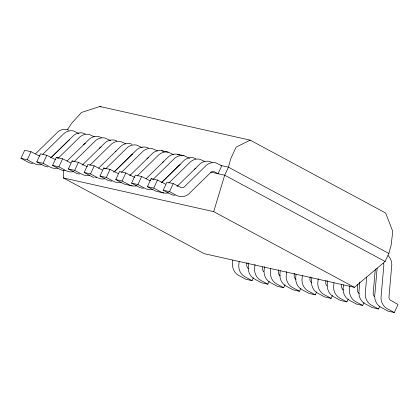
<?xml version="1.0" encoding="UTF-8"?>
<svg xmlns="http://www.w3.org/2000/svg" width="419" height="419" viewBox="0 0 419 419"><rect width="100%" height="100%" fill="white"/><g stroke="black" fill="none" stroke-linecap="round" stroke-linejoin="round"><path stroke-width="0.63" d="M232.796 260.126L232.404 264.625A13.199 11.632 -77.4 0 0 238.589 275.383L245.744 279.232L252.065 280.651L253.395 277.781M239.123 261.54L238.725 266.044A13.199 11.632 -77.4 0 0 244.911 276.802L252.065 280.651M246.927 262.687L246.702 265.269A4.206 3.708 -77.4 0 0 247.88 268.113L248.692 268.715M248.661 263.022L248.21 268.17A13.199 11.632 -77.4 0 0 254.396 278.928L261.55 282.773L267.872 284.192L269.202 281.322M254.982 264.441L254.532 269.585A13.199 11.632 -77.4 0 0 260.718 280.342L267.872 284.192M262.676 266.872L262.504 268.809A4.206 3.708 -77.4 0 0 263.687 271.653M264.468 266.563L264.017 271.711A13.199 11.632 -77.4 0 0 270.203 282.469L277.357 286.318L283.679 287.733L285.009 284.862M270.732 268.626L270.339 273.125A13.199 11.632 -77.4 0 0 276.524 283.883L283.679 287.733M278.535 269.768L278.31 272.355A4.206 3.708 -77.4 0 0 279.489 275.194L280.301 275.796M280.217 270.753L279.824 275.252A13.199 11.632 -77.4 0 0 286.004 286.009L293.164 289.859L299.485 291.273L300.816 288.408M286.596 271.522L286.146 276.671A13.199 11.632 -77.4 0 0 292.331 287.429L299.485 291.273M294.342 273.314L294.117 275.896A4.206 3.708 -77.4 0 0 295.295 278.74L296.107 279.342M296.024 274.293L295.631 278.797A13.199 11.632 -77.4 0 0 301.811 289.55L308.971 293.4L315.292 294.819L316.623 291.949M302.345 275.707L301.952 280.211A13.199 11.632 -77.4 0 0 308.138 290.969L315.292 294.819M310.149 276.854L309.924 279.436A4.206 3.708 -77.4 0 0 311.102 282.28L311.914 282.883M311.83 277.834L311.437 282.338A13.199 11.632 -77.4 0 0 317.618 293.096L324.772 296.945L331.099 298.359L332.429 295.489M318.21 278.609L317.759 283.752A13.199 11.632 -77.4 0 0 323.939 294.51L331.099 298.359M325.956 280.395L325.731 282.982A4.206 3.708 -77.4 0 0 326.909 285.821M327.695 280.735L327.239 285.878A13.199 11.632 -77.4 0 0 333.424 296.636L340.579 300.486L346.901 301.9L348.236 299.035M333.959 282.794L333.566 287.298A13.199 11.632 -77.4 0 0 339.746 298.056L346.901 301.9M341.705 284.585L341.537 286.523A4.206 3.708 -77.4 0 0 342.716 289.367L343.528 289.969M343.444 284.92L343.046 289.424A13.199 11.632 -77.4 0 0 349.231 300.177L356.386 304.026L362.707 305.446L364.043 302.576M349.823 285.695L349.373 290.838A13.199 11.632 -77.4 0 0 355.553 301.596L362.707 305.446M357.852 284.255L357.344 290.063A4.206 3.708 -77.4 0 0 358.523 292.907L359.334 293.51M359.811 282.029L358.853 292.965A13.199 11.632 -77.4 0 0 365.038 303.723L372.192 307.567L378.514 308.986L379.844 306.116M366.698 277.017L365.174 294.379A13.199 11.632 -77.4 0 0 371.36 305.137L378.514 308.986M375.298 269.066L373.151 293.609A4.206 3.708 -77.4 0 0 374.329 296.448M377.137 268.207L374.659 296.505A13.199 11.632 -77.4 0 0 380.845 307.263L387.999 311.113L394.321 312.527L398.05 304.498L390.136 299.994A4.206 3.708 -77.4 0 1 388.952 297.15L391.812 264.52A13.272 11.701 -77.4 0 0 388.094 255.553M63.3 170.156L63.416 177.96L204.168 253.663L354.437 287.34L385.119 261.487L388.848 253.453L391.142 245.099L392.755 231.403L385.648 213.014L250.164 140.145L99.89 106.473L81.454 112.486L71.738 123.196L67.265 129.88M354.437 287.34L213.685 211.637L224.704 175.21L228.434 167.181L230.728 158.827L236.08 147.137L250.164 140.145M32.787 163.41A13.199 11.632 -77.4 0 1 28.104 162.179L20.95 158.33L24.679 150.301L31.001 151.715L39.103 155.826A4.206 3.708 -77.4 0 0 40.072 155.873M20.95 158.33L27.272 159.749L31.001 151.715M47.976 166.924A13.199 11.632 -77.4 0 1 43.911 165.725L36.757 161.875L40.486 153.841L46.808 155.26L54.905 159.367A4.206 3.708 -77.4 0 0 55.879 159.414M36.757 161.875L43.078 163.29L46.808 155.26M65.013 170.491A13.199 11.632 -77.4 0 1 59.718 169.266L52.564 165.416L56.293 157.387L62.614 158.801L70.711 162.907M52.564 165.416L58.885 166.835L62.614 158.801M79.589 174.005A13.199 11.632 -77.4 0 1 75.525 172.806L68.37 168.957L72.099 160.927L78.421 162.342L86.518 166.453A4.206 3.708 -77.4 0 0 87.487 166.5M68.37 168.957L74.692 170.376L78.421 162.342M94.191 177.384A13.199 11.632 -77.4 0 1 91.332 176.347L84.177 172.502L87.901 164.468L94.228 165.887L102.325 169.994M84.177 172.502L90.499 173.916L94.228 165.887M111.815 181.123A13.199 11.632 -77.4 0 1 107.138 179.892L99.979 176.043L103.708 168.009L110.029 169.428L118.132 173.534M99.979 176.043L106.306 177.462L110.029 169.428M132.126 185.884L125.805 184.465A13.199 11.632 -77.4 0 1 122.945 183.433L115.785 179.583L119.515 171.554L125.836 172.968L133.939 177.08A4.206 3.708 -77.4 0 0 134.908 177.127M115.785 179.583L122.107 181.003L125.836 172.968M143.429 188.204A13.199 11.632 -77.4 0 1 138.747 186.974L131.592 183.129L135.321 175.095L141.643 176.514L149.745 180.62A4.206 3.708 -77.4 0 0 150.714 180.668M131.592 183.129L137.914 184.543L141.643 176.514M163.74 192.965L157.418 191.551A13.199 11.632 -77.4 0 1 154.553 190.519L147.399 186.67L151.128 178.635L157.45 180.055L165.552 184.161M147.399 186.67L153.721 188.084L157.45 180.055M163.206 190.21L166.935 182.181L173.257 183.595L181.359 187.707A4.206 3.708 -77.4 0 0 184.177 187.015L206.698 164.96A13.272 11.701 -77.4 0 1 215.596 162.782L221.792 165.694L218.063 173.723L214.711 171.921A4.284 3.776 -77.4 0 0 210.144 173.042L188.388 194.343A13.199 11.632 -77.4 0 1 176.682 195.479L169.527 191.63L163.206 190.21L170.36 194.06A13.199 11.632 -77.4 0 0 175.042 195.291M169.527 191.63L173.257 183.595M35.599 153.715L58.121 131.666A13.272 11.701 -77.4 0 1 67.019 129.481L68.81 130.131M42.853 154.223L64.442 133.08A13.272 11.701 -77.4 0 1 73.341 130.901L78.992 133.52M50.762 157.926L67.888 141.161A4.284 3.776 -77.4 0 1 69.559 139.899M58.194 158.22L80.249 136.625A13.272 11.701 -77.4 0 1 89.147 134.441L94.254 136.767M67.03 161.016L89.734 138.752A13.272 11.701 -77.4 0 1 98.627 136.568L100.419 137.212M74.462 161.305L96.056 140.166A13.272 11.701 -77.4 0 1 104.954 137.987L110.606 140.606M82.375 165.013L105.541 142.292A13.272 11.701 -77.4 0 1 114.434 140.108L116.822 140.973M89.802 165.306L111.863 143.707A13.272 11.701 -77.4 0 1 120.756 141.528L125.868 143.853M98.643 168.103L121.348 145.833A13.272 11.701 -77.4 0 1 130.241 143.654L132.032 144.298M105.609 168.847L127.669 147.252A13.272 11.701 -77.4 0 1 136.563 145.068L142.219 147.687M113.984 172.099L131.116 155.329A4.284 3.776 -77.4 0 1 132.786 154.066M121.416 172.387L143.476 150.793A13.272 11.701 -77.4 0 1 152.369 148.614L157.481 150.94M130.257 175.189L152.961 152.919A13.272 11.701 -77.4 0 1 161.854 150.735L168.176 152.155L173.833 154.773M137.223 175.933L159.283 154.333A13.272 11.701 -77.4 0 1 168.176 152.155M146.063 178.73L168.768 156.46A13.272 11.701 -77.4 0 1 177.661 154.281L183.983 155.695L189.639 158.314M153.029 179.473L175.09 157.879A13.272 11.701 -77.4 0 1 183.983 155.695M161.87 182.27L178.531 165.955A4.284 3.776 -77.4 0 1 180.201 164.693M168.836 183.014L190.896 161.42A13.272 11.701 -77.4 0 1 199.79 159.236L204.901 161.566M177.211 186.266L200.376 163.546A13.272 11.701 -77.4 0 1 209.275 161.362L211.066 162.012M220.787 165.463L228.434 167.181L388.848 253.453M210.684 172.068L224.704 175.21L385.119 261.487M63.416 177.96L213.685 211.637M195.856 158.686L193.468 157.822A13.272 11.701 -77.4 0 0 184.57 160L162.048 182.056A4.206 3.708 -77.4 0 1 161.158 182.558M177.661 154.281L179.452 154.925M161.854 150.735L163.646 151.385M148.436 148.059L146.048 147.195A13.272 11.701 -77.4 0 0 137.154 149.379L114.628 171.429A4.206 3.708 -77.4 0 1 113.743 171.931M85.214 133.886L82.826 133.027A13.272 11.701 -77.4 0 0 73.927 135.206L51.406 157.261A4.206 3.708 -77.4 0 1 50.516 157.764M211.663 162.226L212.119 162.472M99.89 106.473L101.042 107.091M101.016 137.432L101.477 137.678M151.128 178.635L152.244 179.238M394.321 312.527L387.166 308.683A13.199 11.632 -77.4 0 1 380.981 297.925L383.741 266.405A4.284 3.776 -77.4 0 0 383.27 263.221M153.721 188.084L160.875 191.933A13.199 11.632 -77.4 0 0 168.611 192.782M137.914 184.543L145.074 188.393A13.199 11.632 -77.4 0 0 152.804 189.236M103.708 168.009L104.823 168.611M122.107 181.003L129.267 184.852A13.199 11.632 -77.4 0 0 136.997 185.696M106.306 177.462L113.46 181.307A13.199 11.632 -77.4 0 0 121.191 182.155M72.099 160.927L73.215 161.524M90.499 173.916L97.653 177.766A13.199 11.632 -77.4 0 0 104.776 178.761M56.293 157.387L57.963 158.282M74.692 170.376L81.846 174.225A13.199 11.632 -77.4 0 0 89.577 175.069M58.885 166.835L66.04 170.68A13.199 11.632 -77.4 0 0 73.77 171.528M43.078 163.29L50.233 167.139A13.199 11.632 -77.4 0 0 57.963 167.982M27.272 159.749L34.426 163.599A13.199 11.632 -77.4 0 0 41.549 164.588M99.502 148.247A4.284 3.776 -77.4 0 1 101.173 146.98M83.014 164.342A4.206 3.708 -77.4 0 1 82.129 164.845M115.309 151.788A4.284 3.776 -77.4 0 1 116.073 151.034M96.621 177.572A13.199 11.632 -77.4 0 1 95.396 177.551M83.695 144.702A4.284 3.776 -77.4 0 1 85.366 143.439M194.337 169.496A4.284 3.776 -77.4 0 1 196.008 168.234M177.855 185.596A4.206 3.708 -77.4 0 1 176.965 186.099M146.922 158.869A4.284 3.776 -77.4 0 1 148.593 157.607M130.435 174.969A4.206 3.708 -77.4 0 1 129.55 175.472M162.724 162.415A4.284 3.776 -77.4 0 1 163.494 161.661"/></g></svg>
